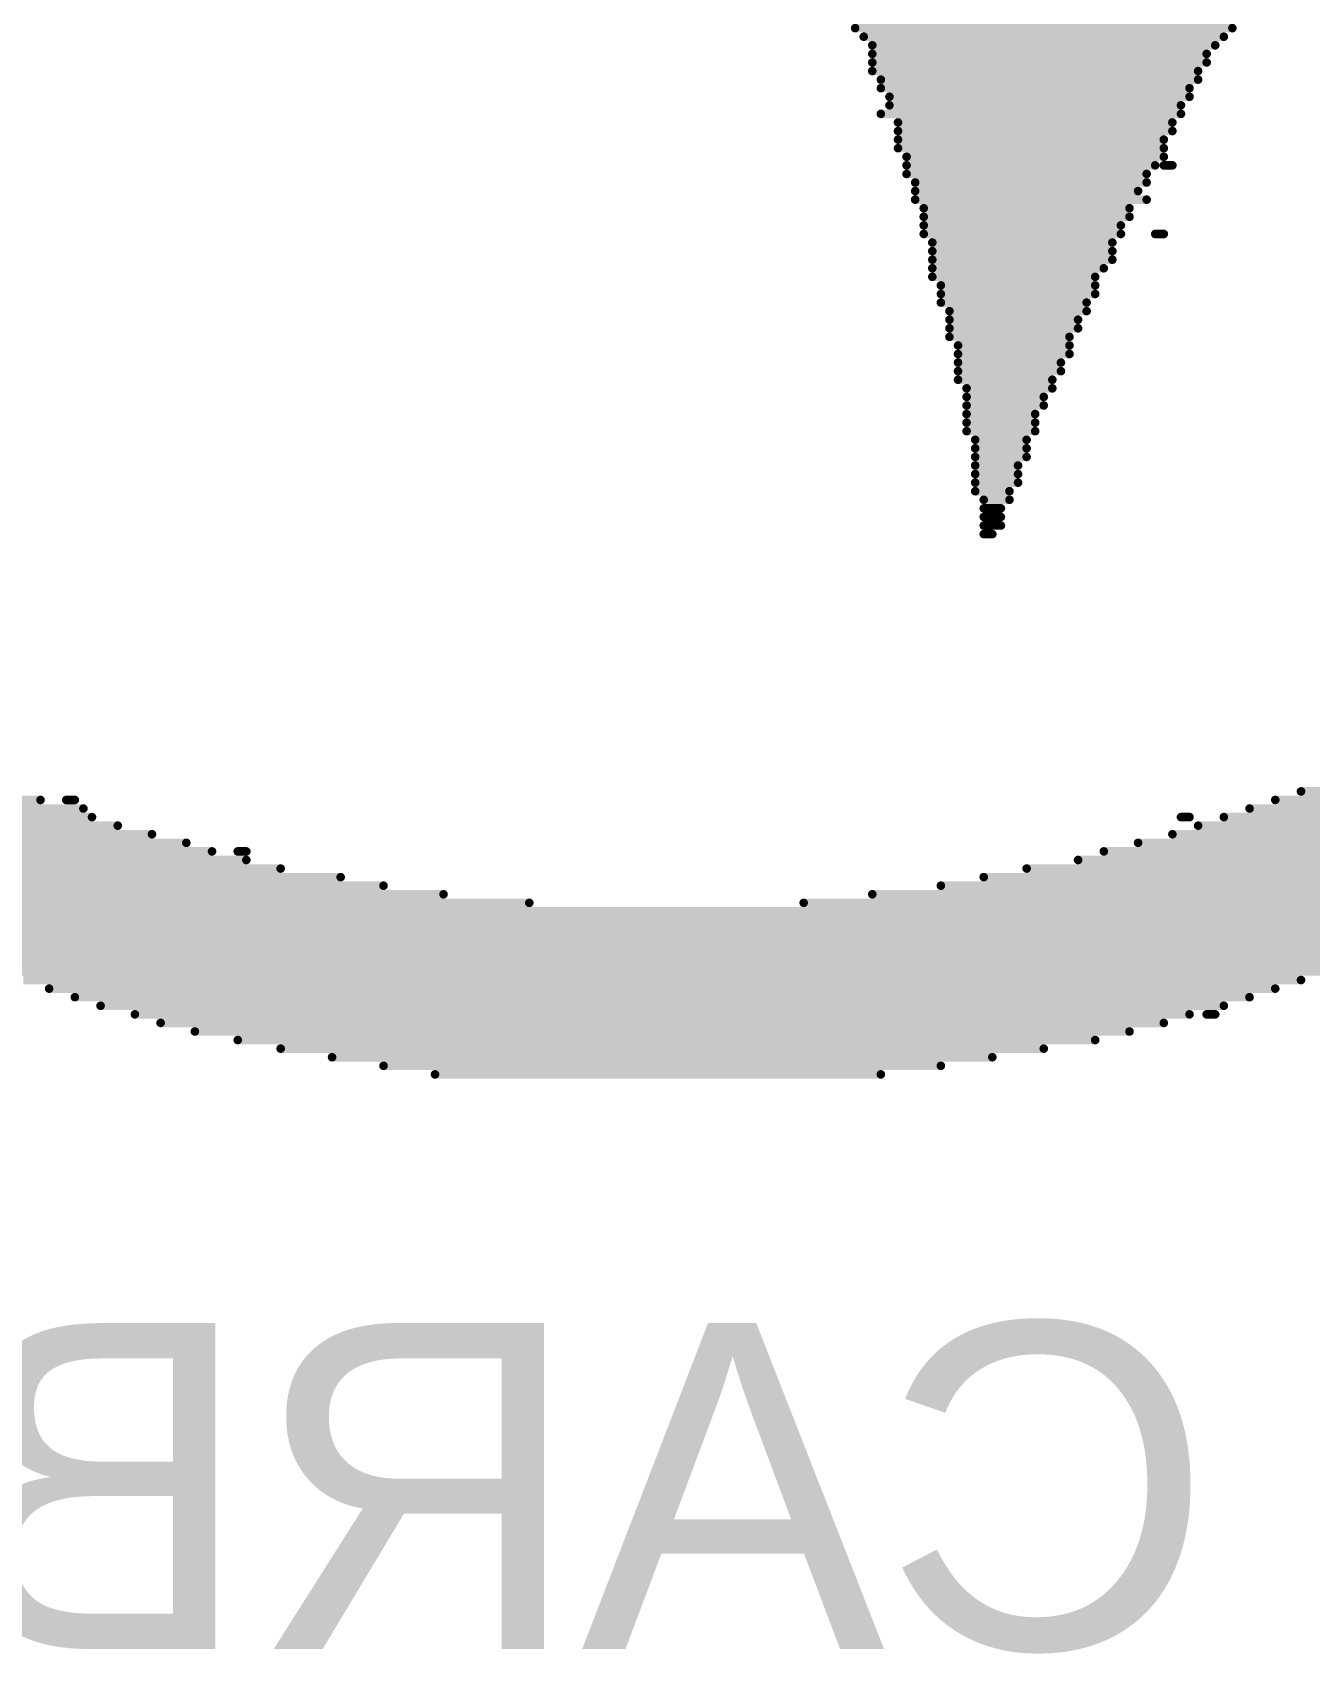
# Model space of a CAD drawing. Header units: inches. Extents: x -5 to 433, y -20 to 71.
# Drawn here: x 18.555 to 22.338, y 46.907 to 51.708 of the extents above; entities that cross this region are included whole.
import ezdxf

# ---------------------------------------------------------------- set-up
doc = ezdxf.new("R2010")
doc.units = ezdxf.units.IN
doc.layers.add('Bottom Overlay', color=54, linetype='Continuous')
doc.styles.add('Arial', font='', dxfattribs={"height": 0.2})
doc.styles.get('Arial').set_extended_font_data('Arial')

msp = doc.modelspace()

# ---------------------------------------------------------------- linework, layer by layer
at = {"layer": 'Bottom Overlay'}
for points in [[(20.9918, 51.7208, 0.0254, 0.0254, 0), (22.1094, 51.7208, 0.0254, 0.0254, 0)], [(21.0172, 51.6954, 0.0254, 0.0254, 0), (22.084, 51.6954, 0.0254, 0.0254, 0)], [(21.0426, 51.67, 0.0254, 0.0254, 0), (22.0586, 51.67, 0.0254, 0.0254, 0)], [(21.0426, 51.6446, 0.0254, 0.0254, 0), (22.0332, 51.6446, 0.0254, 0.0254, 0)], [(21.0426, 51.6192, 0.0254, 0.0254, 0), (22.0332, 51.6192, 0.0254, 0.0254, 0)], [(21.0426, 51.5938, 0.0254, 0.0254, 0), (22.0078, 51.5938, 0.0254, 0.0254, 0)], [(21.068, 51.5684, 0.0254, 0.0254, 0), (22.0078, 51.5684, 0.0254, 0.0254, 0)], [(21.068, 51.543, 0.0254, 0.0254, 0), (21.9824, 51.543, 0.0254, 0.0254, 0)], [(21.0934, 51.5176, 0.0254, 0.0254, 0), (21.9824, 51.5176, 0.0254, 0.0254, 0)], [(21.068, 51.4668, 0.0254, 0.0254, 0), (21.957, 51.4668, 0.0254, 0.0254, 0)], [(21.0934, 51.4922, 0.0254, 0.0254, 0), (21.957, 51.4922, 0.0254, 0.0254, 0)], [(21.1188, 51.4414, 0.0254, 0.0254, 0), (21.9316, 51.4414, 0.0254, 0.0254, 0)], [(21.1188, 51.416, 0.0254, 0.0254, 0), (21.9316, 51.416, 0.0254, 0.0254, 0)], [(21.1188, 51.3906, 0.0254, 0.0254, 0), (21.9062, 51.3906, 0.0254, 0.0254, 0)], [(21.1188, 51.3652, 0.0254, 0.0254, 0), (21.9062, 51.3652, 0.0254, 0.0254, 0)], [(21.1442, 51.3398, 0.0254, 0.0254, 0), (21.9062, 51.3398, 0.0254, 0.0254, 0)], [(21.1442, 51.3144, 0.0254, 0.0254, 0), (21.8808, 51.3144, 0.0254, 0.0254, 0)], [(21.1442, 51.289, 0.0254, 0.0254, 0), (21.8554, 51.289, 0.0254, 0.0254, 0)], [(21.9062, 51.3144, 0.0254, 0.0254, 0), (21.9316, 51.3144, 0.0254, 0.0254, 0)], [(21.1696, 51.2636, 0.0254, 0.0254, 0), (21.8554, 51.2636, 0.0254, 0.0254, 0)], [(21.1696, 51.2382, 0.0254, 0.0254, 0), (21.83, 51.2382, 0.0254, 0.0254, 0)], [(21.1696, 51.2128, 0.0254, 0.0254, 0), (21.8554, 51.2128, 0.0254, 0.0254, 0)], [(21.195, 51.1874, 0.0254, 0.0254, 0), (21.8046, 51.1874, 0.0254, 0.0254, 0)], [(21.195, 51.162, 0.0254, 0.0254, 0), (21.8046, 51.162, 0.0254, 0.0254, 0)], [(21.195, 51.1366, 0.0254, 0.0254, 0), (21.7792, 51.1366, 0.0254, 0.0254, 0)], [(21.195, 51.1112, 0.0254, 0.0254, 0), (21.7792, 51.1112, 0.0254, 0.0254, 0)], [(21.2204, 51.0858, 0.0254, 0.0254, 0), (21.7538, 51.0858, 0.0254, 0.0254, 0)], [(21.8808, 51.1112, 0.0254, 0.0254, 0), (21.9062, 51.1112, 0.0254, 0.0254, 0)], [(21.2204, 51.0604, 0.0254, 0.0254, 0), (21.7538, 51.0604, 0.0254, 0.0254, 0)], [(21.2204, 51.035, 0.0254, 0.0254, 0), (21.7538, 51.035, 0.0254, 0.0254, 0)], [(21.2204, 51.0096, 0.0254, 0.0254, 0), (21.7284, 51.0096, 0.0254, 0.0254, 0)], [(21.2204, 50.9842, 0.0254, 0.0254, 0), (21.703, 50.9842, 0.0254, 0.0254, 0)], [(21.2458, 50.9588, 0.0254, 0.0254, 0), (21.703, 50.9588, 0.0254, 0.0254, 0)], [(21.2458, 50.9334, 0.0254, 0.0254, 0), (21.703, 50.9334, 0.0254, 0.0254, 0)], [(21.2458, 50.908, 0.0254, 0.0254, 0), (21.6776, 50.908, 0.0254, 0.0254, 0)], [(21.2712, 50.8826, 0.0254, 0.0254, 0), (21.6776, 50.8826, 0.0254, 0.0254, 0)], [(21.2712, 50.8572, 0.0254, 0.0254, 0), (21.6522, 50.8572, 0.0254, 0.0254, 0)], [(21.2712, 50.8318, 0.0254, 0.0254, 0), (21.6522, 50.8318, 0.0254, 0.0254, 0)], [(21.2712, 50.8064, 0.0254, 0.0254, 0), (21.6268, 50.8064, 0.0254, 0.0254, 0)], [(21.2966, 50.781, 0.0254, 0.0254, 0), (21.6268, 50.781, 0.0254, 0.0254, 0)], [(21.2966, 50.7556, 0.0254, 0.0254, 0), (21.6268, 50.7556, 0.0254, 0.0254, 0)], [(21.2966, 50.7302, 0.0254, 0.0254, 0), (21.6014, 50.7302, 0.0254, 0.0254, 0)], [(21.2966, 50.7048, 0.0254, 0.0254, 0), (21.6014, 50.7048, 0.0254, 0.0254, 0)], [(21.2966, 50.6794, 0.0254, 0.0254, 0), (21.576, 50.6794, 0.0254, 0.0254, 0)], [(21.322, 50.654, 0.0254, 0.0254, 0), (21.576, 50.654, 0.0254, 0.0254, 0)], [(21.322, 50.6286, 0.0254, 0.0254, 0), (21.5506, 50.6286, 0.0254, 0.0254, 0)], [(21.322, 50.6032, 0.0254, 0.0254, 0), (21.5506, 50.6032, 0.0254, 0.0254, 0)], [(21.322, 50.5778, 0.0254, 0.0254, 0), (21.5252, 50.5778, 0.0254, 0.0254, 0)], [(21.322, 50.5524, 0.0254, 0.0254, 0), (21.5252, 50.5524, 0.0254, 0.0254, 0)], [(21.322, 50.527, 0.0254, 0.0254, 0), (21.5252, 50.527, 0.0254, 0.0254, 0)], [(21.3474, 50.5016, 0.0254, 0.0254, 0), (21.4998, 50.5016, 0.0254, 0.0254, 0)], [(21.3474, 50.4762, 0.0254, 0.0254, 0), (21.4998, 50.4762, 0.0254, 0.0254, 0)], [(21.3474, 50.4508, 0.0254, 0.0254, 0), (21.4998, 50.4508, 0.0254, 0.0254, 0)], [(21.3474, 50.4254, 0.0254, 0.0254, 0), (21.4744, 50.4254, 0.0254, 0.0254, 0)], [(21.3474, 50.4, 0.0254, 0.0254, 0), (21.4744, 50.4, 0.0254, 0.0254, 0)], [(21.3474, 50.3746, 0.0254, 0.0254, 0), (21.4744, 50.3746, 0.0254, 0.0254, 0)], [(21.3474, 50.3492, 0.0254, 0.0254, 0), (21.449, 50.3492, 0.0254, 0.0254, 0)], [(21.3728, 50.3238, 0.0254, 0.0254, 0), (21.449, 50.3238, 0.0254, 0.0254, 0)], [(21.3728, 50.2984, 0.0254, 0.0254, 0), (21.4236, 50.2984, 0.0254, 0.0254, 0)], [(21.3728, 50.273, 0.0254, 0.0254, 0), (21.4236, 50.273, 0.0254, 0.0254, 0)], [(21.3728, 50.2476, 0.0254, 0.0254, 0), (21.4236, 50.2476, 0.0254, 0.0254, 0)], [(21.3728, 50.2222, 0.0254, 0.0254, 0), (21.3982, 50.2222, 0.0254, 0.0254, 0)], [(22.3126, 49.4602, 0.0254, 0.0254, 0), (23.5064, 49.4602, 0.0254, 0.0254, 0)], [(17.4104, 49.4348, 0.0254, 0.0254, 0), (18.5788, 49.4348, 0.0254, 0.0254, 0)], [(17.4612, 49.4094, 0.0254, 0.0254, 0), (18.7058, 49.4094, 0.0254, 0.0254, 0)], [(18.655, 49.4348, 0.0254, 0.0254, 0), (18.6804, 49.4348, 0.0254, 0.0254, 0)], [(22.1602, 49.4094, 0.0254, 0.0254, 0), (23.4048, 49.4094, 0.0254, 0.0254, 0)], [(22.2364, 49.4348, 0.0254, 0.0254, 0), (23.5064, 49.4348, 0.0254, 0.0254, 0)], [(17.4866, 49.384, 0.0254, 0.0254, 0), (18.7312, 49.384, 0.0254, 0.0254, 0)], [(17.512, 49.3586, 0.0254, 0.0254, 0), (18.8074, 49.3586, 0.0254, 0.0254, 0)], [(21.957, 49.384, 0.0254, 0.0254, 0), (21.9824, 49.384, 0.0254, 0.0254, 0)], [(22.0078, 49.3586, 0.0254, 0.0254, 0), (23.3286, 49.3586, 0.0254, 0.0254, 0)], [(22.084, 49.384, 0.0254, 0.0254, 0), (23.3794, 49.384, 0.0254, 0.0254, 0)], [(17.5882, 49.3332, 0.0254, 0.0254, 0), (18.909, 49.3332, 0.0254, 0.0254, 0)], [(17.6136, 49.3078, 0.0254, 0.0254, 0), (19.0106, 49.3078, 0.0254, 0.0254, 0)], [(21.83, 49.3078, 0.0254, 0.0254, 0), (23.227, 49.3078, 0.0254, 0.0254, 0)], [(21.9316, 49.3332, 0.0254, 0.0254, 0), (23.2778, 49.3332, 0.0254, 0.0254, 0)], [(17.6644, 49.2824, 0.0254, 0.0254, 0), (19.0868, 49.2824, 0.0254, 0.0254, 0)], [(17.7152, 49.257, 0.0254, 0.0254, 0), (19.1884, 49.257, 0.0254, 0.0254, 0)], [(19.163, 49.2824, 0.0254, 0.0254, 0), (19.1884, 49.2824, 0.0254, 0.0254, 0)], [(21.6522, 49.257, 0.0254, 0.0254, 0), (23.1508, 49.257, 0.0254, 0.0254, 0)], [(21.7284, 49.2824, 0.0254, 0.0254, 0), (23.1762, 49.2824, 0.0254, 0.0254, 0)], [(17.7406, 49.2316, 0.0254, 0.0254, 0), (19.29, 49.2316, 0.0254, 0.0254, 0)], [(17.8168, 49.2062, 0.0254, 0.0254, 0), (19.4678, 49.2062, 0.0254, 0.0254, 0)], [(21.3728, 49.2062, 0.0254, 0.0254, 0), (23.0492, 49.2062, 0.0254, 0.0254, 0)], [(21.4998, 49.2316, 0.0254, 0.0254, 0), (23.1, 49.2316, 0.0254, 0.0254, 0)], [(17.8676, 49.1808, 0.0254, 0.0254, 0), (19.5948, 49.1808, 0.0254, 0.0254, 0)], [(21.2458, 49.1808, 0.0254, 0.0254, 0), (22.9984, 49.1808, 0.0254, 0.0254, 0)], [(17.893, 49.1554, 0.0254, 0.0254, 0), (19.7726, 49.1554, 0.0254, 0.0254, 0)], [(17.9692, 49.13, 0.0254, 0.0254, 0), (20.0266, 49.13, 0.0254, 0.0254, 0)], [(20.8394, 49.13, 0.0254, 0.0254, 0), (22.8968, 49.13, 0.0254, 0.0254, 0)], [(21.0426, 49.1554, 0.0254, 0.0254, 0), (22.9476, 49.1554, 0.0254, 0.0254, 0)], [(18.02, 49.1046, 0.0254, 0.0254, 0), (22.8206, 49.1046, 0.0254, 0.0254, 0)], [(18.0454, 49.0792, 0.0254, 0.0254, 0), (22.7698, 49.0792, 0.0254, 0.0254, 0)], [(18.1216, 49.0538, 0.0254, 0.0254, 0), (22.719, 49.0538, 0.0254, 0.0254, 0)], [(18.1978, 49.0284, 0.0254, 0.0254, 0), (22.6682, 49.0284, 0.0254, 0.0254, 0)], [(18.2486, 49.003, 0.0254, 0.0254, 0), (22.592, 49.003, 0.0254, 0.0254, 0)], [(18.2994, 48.9776, 0.0254, 0.0254, 0), (22.5158, 48.9776, 0.0254, 0.0254, 0)], [(18.3756, 48.9522, 0.0254, 0.0254, 0), (22.465, 48.9522, 0.0254, 0.0254, 0)], [(18.4264, 48.9268, 0.0254, 0.0254, 0), (22.3888, 48.9268, 0.0254, 0.0254, 0)], [(18.528, 48.9014, 0.0254, 0.0254, 0), (22.3126, 48.9014, 0.0254, 0.0254, 0)], [(18.6042, 48.876, 0.0254, 0.0254, 0), (22.2364, 48.876, 0.0254, 0.0254, 0)], [(18.6804, 48.8506, 0.0254, 0.0254, 0), (22.1602, 48.8506, 0.0254, 0.0254, 0)], [(18.7566, 48.8252, 0.0254, 0.0254, 0), (22.084, 48.8252, 0.0254, 0.0254, 0)], [(18.8582, 48.7998, 0.0254, 0.0254, 0), (21.9824, 48.7998, 0.0254, 0.0254, 0)], [(18.9344, 48.7744, 0.0254, 0.0254, 0), (21.9062, 48.7744, 0.0254, 0.0254, 0)], [(22.0332, 48.7998, 0.0254, 0.0254, 0), (22.0586, 48.7998, 0.0254, 0.0254, 0)], [(19.036, 48.749, 0.0254, 0.0254, 0), (21.8046, 48.749, 0.0254, 0.0254, 0)], [(19.163, 48.7236, 0.0254, 0.0254, 0), (21.703, 48.7236, 0.0254, 0.0254, 0)], [(19.29, 48.6982, 0.0254, 0.0254, 0), (21.5506, 48.6982, 0.0254, 0.0254, 0)], [(19.4424, 48.6728, 0.0254, 0.0254, 0), (21.3982, 48.6728, 0.0254, 0.0254, 0)], [(19.5948, 48.6474, 0.0254, 0.0254, 0), (21.2458, 48.6474, 0.0254, 0.0254, 0)], [(19.7472, 48.622, 0.0254, 0.0254, 0), (21.068, 48.622, 0.0254, 0.0254, 0)]]:
    msp.add_lwpolyline(points, format="xyseb", dxfattribs=at)
for points in [[(20.9855, 51.7208, 0.0127, 0.0127, 1), (20.9982, 51.7208, 0.0127, 0.0127, 1)], [(22.1031, 51.7208, 0.0127, 0.0127, 1), (22.1158, 51.7208, 0.0127, 0.0127, 1)], [(21.0109, 51.6954, 0.0127, 0.0127, 1), (21.0236, 51.6954, 0.0127, 0.0127, 1)], [(21.0363, 51.67, 0.0127, 0.0127, 1), (21.049, 51.67, 0.0127, 0.0127, 1)], [(22.0523, 51.67, 0.0127, 0.0127, 1), (22.065, 51.67, 0.0127, 0.0127, 1)], [(22.0777, 51.6954, 0.0127, 0.0127, 1), (22.0904, 51.6954, 0.0127, 0.0127, 1)], [(21.0363, 51.6446, 0.0127, 0.0127, 1), (21.049, 51.6446, 0.0127, 0.0127, 1)], [(21.0363, 51.6192, 0.0127, 0.0127, 1), (21.049, 51.6192, 0.0127, 0.0127, 1)], [(22.0269, 51.6446, 0.0127, 0.0127, 1), (22.0396, 51.6446, 0.0127, 0.0127, 1)], [(22.0269, 51.6192, 0.0127, 0.0127, 1), (22.0396, 51.6192, 0.0127, 0.0127, 1)], [(21.0363, 51.5938, 0.0127, 0.0127, 1), (21.049, 51.5938, 0.0127, 0.0127, 1)], [(21.0617, 51.5684, 0.0127, 0.0127, 1), (21.0744, 51.5684, 0.0127, 0.0127, 1)], [(22.0015, 51.5938, 0.0127, 0.0127, 1), (22.0142, 51.5938, 0.0127, 0.0127, 1)], [(22.0015, 51.5684, 0.0127, 0.0127, 1), (22.0142, 51.5684, 0.0127, 0.0127, 1)], [(21.0617, 51.543, 0.0127, 0.0127, 1), (21.0744, 51.543, 0.0127, 0.0127, 1)], [(21.0871, 51.5176, 0.0127, 0.0127, 1), (21.0998, 51.5176, 0.0127, 0.0127, 1)], [(21.9761, 51.543, 0.0127, 0.0127, 1), (21.9888, 51.543, 0.0127, 0.0127, 1)], [(21.9761, 51.5176, 0.0127, 0.0127, 1), (21.9888, 51.5176, 0.0127, 0.0127, 1)], [(21.0617, 51.4668, 0.0127, 0.0127, 1), (21.0744, 51.4668, 0.0127, 0.0127, 1)], [(21.0871, 51.4922, 0.0127, 0.0127, 1), (21.0998, 51.4922, 0.0127, 0.0127, 1)], [(21.9507, 51.4922, 0.0127, 0.0127, 1), (21.9634, 51.4922, 0.0127, 0.0127, 1)], [(21.9507, 51.4668, 0.0127, 0.0127, 1), (21.9634, 51.4668, 0.0127, 0.0127, 1)], [(21.1125, 51.4414, 0.0127, 0.0127, 1), (21.1252, 51.4414, 0.0127, 0.0127, 1)], [(21.1125, 51.416, 0.0127, 0.0127, 1), (21.1252, 51.416, 0.0127, 0.0127, 1)], [(21.9253, 51.4414, 0.0127, 0.0127, 1), (21.938, 51.4414, 0.0127, 0.0127, 1)], [(21.9253, 51.416, 0.0127, 0.0127, 1), (21.938, 51.416, 0.0127, 0.0127, 1)], [(21.1125, 51.3906, 0.0127, 0.0127, 1), (21.1252, 51.3906, 0.0127, 0.0127, 1)], [(21.1125, 51.3652, 0.0127, 0.0127, 1), (21.1252, 51.3652, 0.0127, 0.0127, 1)], [(21.8999, 51.3906, 0.0127, 0.0127, 1), (21.9126, 51.3906, 0.0127, 0.0127, 1)], [(21.8999, 51.3652, 0.0127, 0.0127, 1), (21.9126, 51.3652, 0.0127, 0.0127, 1)], [(21.1379, 51.3398, 0.0127, 0.0127, 1), (21.1506, 51.3398, 0.0127, 0.0127, 1)], [(21.8999, 51.3398, 0.0127, 0.0127, 1), (21.9126, 51.3398, 0.0127, 0.0127, 1)], [(21.1379, 51.3144, 0.0127, 0.0127, 1), (21.1506, 51.3144, 0.0127, 0.0127, 1)], [(21.1379, 51.289, 0.0127, 0.0127, 1), (21.1506, 51.289, 0.0127, 0.0127, 1)], [(21.8491, 51.289, 0.0127, 0.0127, 1), (21.8618, 51.289, 0.0127, 0.0127, 1)], [(21.8745, 51.3144, 0.0127, 0.0127, 1), (21.8872, 51.3144, 0.0127, 0.0127, 1)], [(21.8999, 51.3144, 0.0127, 0.0127, 1), (21.9126, 51.3144, 0.0127, 0.0127, 1)], [(21.9253, 51.3144, 0.0127, 0.0127, 1), (21.938, 51.3144, 0.0127, 0.0127, 1)], [(21.1633, 51.2636, 0.0127, 0.0127, 1), (21.176, 51.2636, 0.0127, 0.0127, 1)], [(21.1633, 51.2382, 0.0127, 0.0127, 1), (21.176, 51.2382, 0.0127, 0.0127, 1)], [(21.8237, 51.2382, 0.0127, 0.0127, 1), (21.8364, 51.2382, 0.0127, 0.0127, 1)], [(21.8491, 51.2636, 0.0127, 0.0127, 1), (21.8618, 51.2636, 0.0127, 0.0127, 1)], [(21.1633, 51.2128, 0.0127, 0.0127, 1), (21.176, 51.2128, 0.0127, 0.0127, 1)], [(21.1887, 51.1874, 0.0127, 0.0127, 1), (21.2014, 51.1874, 0.0127, 0.0127, 1)], [(21.7983, 51.1874, 0.0127, 0.0127, 1), (21.811, 51.1874, 0.0127, 0.0127, 1)], [(21.8491, 51.2128, 0.0127, 0.0127, 1), (21.8618, 51.2128, 0.0127, 0.0127, 1)], [(21.1887, 51.162, 0.0127, 0.0127, 1), (21.2014, 51.162, 0.0127, 0.0127, 1)], [(21.1887, 51.1366, 0.0127, 0.0127, 1), (21.2014, 51.1366, 0.0127, 0.0127, 1)], [(21.7729, 51.1366, 0.0127, 0.0127, 1), (21.7856, 51.1366, 0.0127, 0.0127, 1)], [(21.7983, 51.162, 0.0127, 0.0127, 1), (21.811, 51.162, 0.0127, 0.0127, 1)], [(21.1887, 51.1112, 0.0127, 0.0127, 1), (21.2014, 51.1112, 0.0127, 0.0127, 1)], [(21.2141, 51.0858, 0.0127, 0.0127, 1), (21.2268, 51.0858, 0.0127, 0.0127, 1)], [(21.7475, 51.0858, 0.0127, 0.0127, 1), (21.7602, 51.0858, 0.0127, 0.0127, 1)], [(21.7729, 51.1112, 0.0127, 0.0127, 1), (21.7856, 51.1112, 0.0127, 0.0127, 1)], [(21.8745, 51.1112, 0.0127, 0.0127, 1), (21.8872, 51.1112, 0.0127, 0.0127, 1)], [(21.8999, 51.1112, 0.0127, 0.0127, 1), (21.9126, 51.1112, 0.0127, 0.0127, 1)], [(21.2141, 51.0604, 0.0127, 0.0127, 1), (21.2268, 51.0604, 0.0127, 0.0127, 1)], [(21.2141, 51.035, 0.0127, 0.0127, 1), (21.2268, 51.035, 0.0127, 0.0127, 1)], [(21.7475, 51.0604, 0.0127, 0.0127, 1), (21.7602, 51.0604, 0.0127, 0.0127, 1)], [(21.7475, 51.035, 0.0127, 0.0127, 1), (21.7602, 51.035, 0.0127, 0.0127, 1)], [(21.2141, 51.0096, 0.0127, 0.0127, 1), (21.2268, 51.0096, 0.0127, 0.0127, 1)], [(21.2141, 50.9842, 0.0127, 0.0127, 1), (21.2268, 50.9842, 0.0127, 0.0127, 1)], [(21.6967, 50.9842, 0.0127, 0.0127, 1), (21.7094, 50.9842, 0.0127, 0.0127, 1)], [(21.7221, 51.0096, 0.0127, 0.0127, 1), (21.7348, 51.0096, 0.0127, 0.0127, 1)], [(21.2395, 50.9588, 0.0127, 0.0127, 1), (21.2522, 50.9588, 0.0127, 0.0127, 1)], [(21.2395, 50.9334, 0.0127, 0.0127, 1), (21.2522, 50.9334, 0.0127, 0.0127, 1)], [(21.6967, 50.9588, 0.0127, 0.0127, 1), (21.7094, 50.9588, 0.0127, 0.0127, 1)], [(21.6967, 50.9334, 0.0127, 0.0127, 1), (21.7094, 50.9334, 0.0127, 0.0127, 1)], [(21.2395, 50.908, 0.0127, 0.0127, 1), (21.2522, 50.908, 0.0127, 0.0127, 1)], [(21.6713, 50.908, 0.0127, 0.0127, 1), (21.684, 50.908, 0.0127, 0.0127, 1)], [(21.2649, 50.8826, 0.0127, 0.0127, 1), (21.2776, 50.8826, 0.0127, 0.0127, 1)], [(21.2649, 50.8572, 0.0127, 0.0127, 1), (21.2776, 50.8572, 0.0127, 0.0127, 1)], [(21.6459, 50.8572, 0.0127, 0.0127, 1), (21.6586, 50.8572, 0.0127, 0.0127, 1)], [(21.6713, 50.8826, 0.0127, 0.0127, 1), (21.684, 50.8826, 0.0127, 0.0127, 1)], [(21.2649, 50.8318, 0.0127, 0.0127, 1), (21.2776, 50.8318, 0.0127, 0.0127, 1)], [(21.2649, 50.8064, 0.0127, 0.0127, 1), (21.2776, 50.8064, 0.0127, 0.0127, 1)], [(21.6205, 50.8064, 0.0127, 0.0127, 1), (21.6332, 50.8064, 0.0127, 0.0127, 1)], [(21.6459, 50.8318, 0.0127, 0.0127, 1), (21.6586, 50.8318, 0.0127, 0.0127, 1)], [(21.2903, 50.781, 0.0127, 0.0127, 1), (21.303, 50.781, 0.0127, 0.0127, 1)], [(21.2903, 50.7556, 0.0127, 0.0127, 1), (21.303, 50.7556, 0.0127, 0.0127, 1)], [(21.6205, 50.781, 0.0127, 0.0127, 1), (21.6332, 50.781, 0.0127, 0.0127, 1)], [(21.6205, 50.7556, 0.0127, 0.0127, 1), (21.6332, 50.7556, 0.0127, 0.0127, 1)], [(21.2903, 50.7302, 0.0127, 0.0127, 1), (21.303, 50.7302, 0.0127, 0.0127, 1)], [(21.2903, 50.7048, 0.0127, 0.0127, 1), (21.303, 50.7048, 0.0127, 0.0127, 1)], [(21.5951, 50.7302, 0.0127, 0.0127, 1), (21.6078, 50.7302, 0.0127, 0.0127, 1)], [(21.5951, 50.7048, 0.0127, 0.0127, 1), (21.6078, 50.7048, 0.0127, 0.0127, 1)], [(21.2903, 50.6794, 0.0127, 0.0127, 1), (21.303, 50.6794, 0.0127, 0.0127, 1)], [(21.3157, 50.654, 0.0127, 0.0127, 1), (21.3284, 50.654, 0.0127, 0.0127, 1)], [(21.5697, 50.6794, 0.0127, 0.0127, 1), (21.5824, 50.6794, 0.0127, 0.0127, 1)], [(21.5697, 50.654, 0.0127, 0.0127, 1), (21.5824, 50.654, 0.0127, 0.0127, 1)], [(21.3157, 50.6286, 0.0127, 0.0127, 1), (21.3284, 50.6286, 0.0127, 0.0127, 1)], [(21.3157, 50.6032, 0.0127, 0.0127, 1), (21.3284, 50.6032, 0.0127, 0.0127, 1)], [(21.5443, 50.6286, 0.0127, 0.0127, 1), (21.557, 50.6286, 0.0127, 0.0127, 1)], [(21.5443, 50.6032, 0.0127, 0.0127, 1), (21.557, 50.6032, 0.0127, 0.0127, 1)], [(21.3157, 50.5778, 0.0127, 0.0127, 1), (21.3284, 50.5778, 0.0127, 0.0127, 1)], [(21.3157, 50.5524, 0.0127, 0.0127, 1), (21.3284, 50.5524, 0.0127, 0.0127, 1)], [(21.5189, 50.5778, 0.0127, 0.0127, 1), (21.5316, 50.5778, 0.0127, 0.0127, 1)], [(21.5189, 50.5524, 0.0127, 0.0127, 1), (21.5316, 50.5524, 0.0127, 0.0127, 1)], [(21.3157, 50.527, 0.0127, 0.0127, 1), (21.3284, 50.527, 0.0127, 0.0127, 1)], [(21.3411, 50.5016, 0.0127, 0.0127, 1), (21.3538, 50.5016, 0.0127, 0.0127, 1)], [(21.4935, 50.5016, 0.0127, 0.0127, 1), (21.5062, 50.5016, 0.0127, 0.0127, 1)], [(21.5189, 50.527, 0.0127, 0.0127, 1), (21.5316, 50.527, 0.0127, 0.0127, 1)], [(21.3411, 50.4762, 0.0127, 0.0127, 1), (21.3538, 50.4762, 0.0127, 0.0127, 1)], [(21.4935, 50.4762, 0.0127, 0.0127, 1), (21.5062, 50.4762, 0.0127, 0.0127, 1)], [(21.3411, 50.4508, 0.0127, 0.0127, 1), (21.3538, 50.4508, 0.0127, 0.0127, 1)], [(21.3411, 50.4254, 0.0127, 0.0127, 1), (21.3538, 50.4254, 0.0127, 0.0127, 1)], [(21.4681, 50.4254, 0.0127, 0.0127, 1), (21.4808, 50.4254, 0.0127, 0.0127, 1)], [(21.4935, 50.4508, 0.0127, 0.0127, 1), (21.5062, 50.4508, 0.0127, 0.0127, 1)], [(21.3411, 50.4, 0.0127, 0.0127, 1), (21.3538, 50.4, 0.0127, 0.0127, 1)], [(21.3411, 50.3746, 0.0127, 0.0127, 1), (21.3538, 50.3746, 0.0127, 0.0127, 1)], [(21.4681, 50.4, 0.0127, 0.0127, 1), (21.4808, 50.4, 0.0127, 0.0127, 1)], [(21.4681, 50.3746, 0.0127, 0.0127, 1), (21.4808, 50.3746, 0.0127, 0.0127, 1)], [(21.3411, 50.3492, 0.0127, 0.0127, 1), (21.3538, 50.3492, 0.0127, 0.0127, 1)], [(21.3665, 50.3238, 0.0127, 0.0127, 1), (21.3792, 50.3238, 0.0127, 0.0127, 1)], [(21.4427, 50.3492, 0.0127, 0.0127, 1), (21.4554, 50.3492, 0.0127, 0.0127, 1)], [(21.4427, 50.3238, 0.0127, 0.0127, 1), (21.4554, 50.3238, 0.0127, 0.0127, 1)], [(21.3665, 50.2984, 0.0127, 0.0127, 1), (21.3792, 50.2984, 0.0127, 0.0127, 1)], [(21.3665, 50.273, 0.0127, 0.0127, 1), (21.3792, 50.273, 0.0127, 0.0127, 1)], [(21.4173, 50.2984, 0.0127, 0.0127, 1), (21.43, 50.2984, 0.0127, 0.0127, 1)], [(21.4173, 50.273, 0.0127, 0.0127, 1), (21.43, 50.273, 0.0127, 0.0127, 1)], [(21.3665, 50.2476, 0.0127, 0.0127, 1), (21.3792, 50.2476, 0.0127, 0.0127, 1)], [(21.3665, 50.2222, 0.0127, 0.0127, 1), (21.3792, 50.2222, 0.0127, 0.0127, 1)], [(21.3919, 50.2222, 0.0127, 0.0127, 1), (21.4046, 50.2222, 0.0127, 0.0127, 1)], [(21.4173, 50.2476, 0.0127, 0.0127, 1), (21.43, 50.2476, 0.0127, 0.0127, 1)], [(22.3063, 49.4602, 0.0127, 0.0127, 1), (22.319, 49.4602, 0.0127, 0.0127, 1)], [(18.5725, 49.4348, 0.0127, 0.0127, 1), (18.5852, 49.4348, 0.0127, 0.0127, 1)], [(18.6487, 49.4348, 0.0127, 0.0127, 1), (18.6614, 49.4348, 0.0127, 0.0127, 1)], [(18.6741, 49.4348, 0.0127, 0.0127, 1), (18.6868, 49.4348, 0.0127, 0.0127, 1)], [(18.6995, 49.4094, 0.0127, 0.0127, 1), (18.7122, 49.4094, 0.0127, 0.0127, 1)], [(22.1539, 49.4094, 0.0127, 0.0127, 1), (22.1666, 49.4094, 0.0127, 0.0127, 1)], [(22.2301, 49.4348, 0.0127, 0.0127, 1), (22.2428, 49.4348, 0.0127, 0.0127, 1)], [(18.7249, 49.384, 0.0127, 0.0127, 1), (18.7376, 49.384, 0.0127, 0.0127, 1)], [(18.8011, 49.3586, 0.0127, 0.0127, 1), (18.8138, 49.3586, 0.0127, 0.0127, 1)], [(21.9507, 49.384, 0.0127, 0.0127, 1), (21.9634, 49.384, 0.0127, 0.0127, 1)], [(21.9761, 49.384, 0.0127, 0.0127, 1), (21.9888, 49.384, 0.0127, 0.0127, 1)], [(22.0015, 49.3586, 0.0127, 0.0127, 1), (22.0142, 49.3586, 0.0127, 0.0127, 1)], [(22.0777, 49.384, 0.0127, 0.0127, 1), (22.0904, 49.384, 0.0127, 0.0127, 1)], [(18.9027, 49.3332, 0.0127, 0.0127, 1), (18.9154, 49.3332, 0.0127, 0.0127, 1)], [(19.0043, 49.3078, 0.0127, 0.0127, 1), (19.017, 49.3078, 0.0127, 0.0127, 1)], [(21.8237, 49.3078, 0.0127, 0.0127, 1), (21.8364, 49.3078, 0.0127, 0.0127, 1)], [(21.9253, 49.3332, 0.0127, 0.0127, 1), (21.938, 49.3332, 0.0127, 0.0127, 1)], [(19.0805, 49.2824, 0.0127, 0.0127, 1), (19.0932, 49.2824, 0.0127, 0.0127, 1)], [(19.1567, 49.2824, 0.0127, 0.0127, 1), (19.1694, 49.2824, 0.0127, 0.0127, 1)], [(19.1821, 49.2824, 0.0127, 0.0127, 1), (19.1948, 49.2824, 0.0127, 0.0127, 1)], [(19.1821, 49.257, 0.0127, 0.0127, 1), (19.1948, 49.257, 0.0127, 0.0127, 1)], [(21.6459, 49.257, 0.0127, 0.0127, 1), (21.6586, 49.257, 0.0127, 0.0127, 1)], [(21.7221, 49.2824, 0.0127, 0.0127, 1), (21.7348, 49.2824, 0.0127, 0.0127, 1)], [(19.2837, 49.2316, 0.0127, 0.0127, 1), (19.2964, 49.2316, 0.0127, 0.0127, 1)], [(19.4615, 49.2062, 0.0127, 0.0127, 1), (19.4742, 49.2062, 0.0127, 0.0127, 1)], [(21.3665, 49.2062, 0.0127, 0.0127, 1), (21.3792, 49.2062, 0.0127, 0.0127, 1)], [(21.4935, 49.2316, 0.0127, 0.0127, 1), (21.5062, 49.2316, 0.0127, 0.0127, 1)], [(19.5885, 49.1808, 0.0127, 0.0127, 1), (19.6012, 49.1808, 0.0127, 0.0127, 1)], [(21.2395, 49.1808, 0.0127, 0.0127, 1), (21.2522, 49.1808, 0.0127, 0.0127, 1)], [(19.7663, 49.1554, 0.0127, 0.0127, 1), (19.779, 49.1554, 0.0127, 0.0127, 1)], [(20.0203, 49.13, 0.0127, 0.0127, 1), (20.033, 49.13, 0.0127, 0.0127, 1)], [(20.8331, 49.13, 0.0127, 0.0127, 1), (20.8458, 49.13, 0.0127, 0.0127, 1)], [(21.0363, 49.1554, 0.0127, 0.0127, 1), (21.049, 49.1554, 0.0127, 0.0127, 1)], [(18.5979, 48.876, 0.0127, 0.0127, 1), (18.6106, 48.876, 0.0127, 0.0127, 1)], [(22.2301, 48.876, 0.0127, 0.0127, 1), (22.2428, 48.876, 0.0127, 0.0127, 1)], [(22.3063, 48.9014, 0.0127, 0.0127, 1), (22.319, 48.9014, 0.0127, 0.0127, 1)], [(18.6741, 48.8506, 0.0127, 0.0127, 1), (18.6868, 48.8506, 0.0127, 0.0127, 1)], [(18.7503, 48.8252, 0.0127, 0.0127, 1), (18.763, 48.8252, 0.0127, 0.0127, 1)], [(22.0777, 48.8252, 0.0127, 0.0127, 1), (22.0904, 48.8252, 0.0127, 0.0127, 1)], [(22.1539, 48.8506, 0.0127, 0.0127, 1), (22.1666, 48.8506, 0.0127, 0.0127, 1)], [(18.8519, 48.7998, 0.0127, 0.0127, 1), (18.8646, 48.7998, 0.0127, 0.0127, 1)], [(18.9281, 48.7744, 0.0127, 0.0127, 1), (18.9408, 48.7744, 0.0127, 0.0127, 1)], [(21.8999, 48.7744, 0.0127, 0.0127, 1), (21.9126, 48.7744, 0.0127, 0.0127, 1)], [(21.9761, 48.7998, 0.0127, 0.0127, 1), (21.9888, 48.7998, 0.0127, 0.0127, 1)], [(22.0269, 48.7998, 0.0127, 0.0127, 1), (22.0396, 48.7998, 0.0127, 0.0127, 1)], [(22.0523, 48.7998, 0.0127, 0.0127, 1), (22.065, 48.7998, 0.0127, 0.0127, 1)], [(19.0297, 48.749, 0.0127, 0.0127, 1), (19.0424, 48.749, 0.0127, 0.0127, 1)], [(19.1567, 48.7236, 0.0127, 0.0127, 1), (19.1694, 48.7236, 0.0127, 0.0127, 1)], [(21.6967, 48.7236, 0.0127, 0.0127, 1), (21.7094, 48.7236, 0.0127, 0.0127, 1)], [(21.7983, 48.749, 0.0127, 0.0127, 1), (21.811, 48.749, 0.0127, 0.0127, 1)], [(19.2837, 48.6982, 0.0127, 0.0127, 1), (19.2964, 48.6982, 0.0127, 0.0127, 1)], [(21.5443, 48.6982, 0.0127, 0.0127, 1), (21.557, 48.6982, 0.0127, 0.0127, 1)], [(19.4361, 48.6728, 0.0127, 0.0127, 1), (19.4488, 48.6728, 0.0127, 0.0127, 1)], [(19.5885, 48.6474, 0.0127, 0.0127, 1), (19.6012, 48.6474, 0.0127, 0.0127, 1)], [(21.2395, 48.6474, 0.0127, 0.0127, 1), (21.2522, 48.6474, 0.0127, 0.0127, 1)], [(21.3919, 48.6728, 0.0127, 0.0127, 1), (21.4046, 48.6728, 0.0127, 0.0127, 1)], [(19.7409, 48.622, 0.0127, 0.0127, 1), (19.7536, 48.622, 0.0127, 0.0127, 1)], [(21.0617, 48.622, 0.0127, 0.0127, 1), (21.0744, 48.622, 0.0127, 0.0127, 1)]]:
    msp.add_lwpolyline(points, format="xyseb", close=True, dxfattribs=at)

# ---------------------------------------------------------------- texts
at = {"layer": 'Bottom Overlay', "style": 'Arial', "text_generation_flag": 2}
msp.add_text('ZERO CARBON FOOTPRINT', height=0.9652, rotation=360, dxfattribs=at).set_placement((26.1734, 46.9202))

doc.saveas('drawing.dxf')
